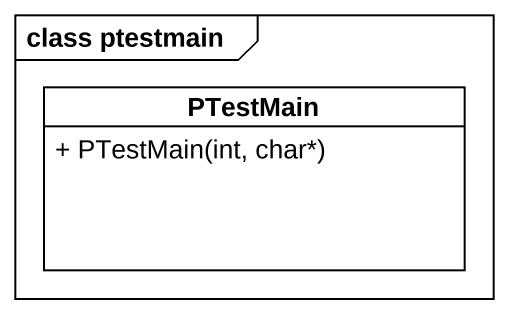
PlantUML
@startuml
mainframe class ptestmain
hide circle
hide empty members
skinparam classAttributeIconSize 0
class PTestMain {
  + PTestMain(int, char*)
}
@enduml
